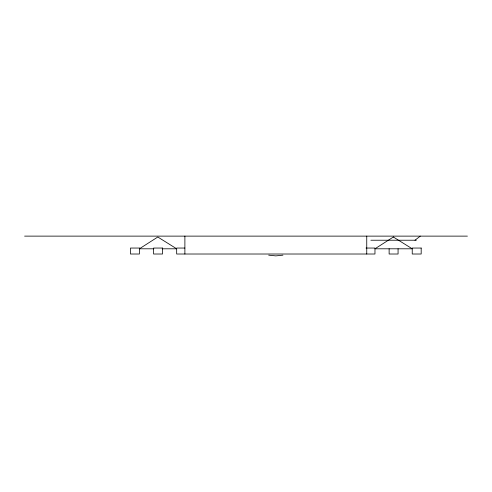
<?xml version="1.0" encoding="UTF-8"?>
<svg xmlns="http://www.w3.org/2000/svg" width="492" height="492" viewBox="0 0 492 492"><rect width="100%" height="100%" fill="white"/><g stroke="black" fill="none" stroke-linecap="round" stroke-linejoin="round"><path stroke-width="0.74" d="M414.984 240.225L420.285 236.123M282.949 255.17L275.815 255.877L268.687 255.17M24.6 236.123L467.4 236.123M370.876 240.225L416.324 240.225M184.875 248.048L176.671 248.048L176.671 254.013L374.966 254.013L374.966 248.048L366.017 248.048M153.855 248.798L139.402 248.798L157.803 237.015L176.671 248.798L162.219 248.798M398.071 248.798L398.071 254.013L389.129 254.013L389.129 248.798M366.749 236.123L366.749 254.013M184.887 236.123L184.887 254.013M393.366 237.015L374.966 248.798L412.234 248.798L393.366 237.015M139.402 248.048L130.454 248.048L130.454 254.013L139.402 254.013L139.402 248.048M162.508 248.048L153.565 248.048L153.565 254.013L162.508 254.013L162.508 248.048M421.183 248.048L412.234 248.048L412.234 254.013L421.183 254.013L421.183 248.048"/></g></svg>
